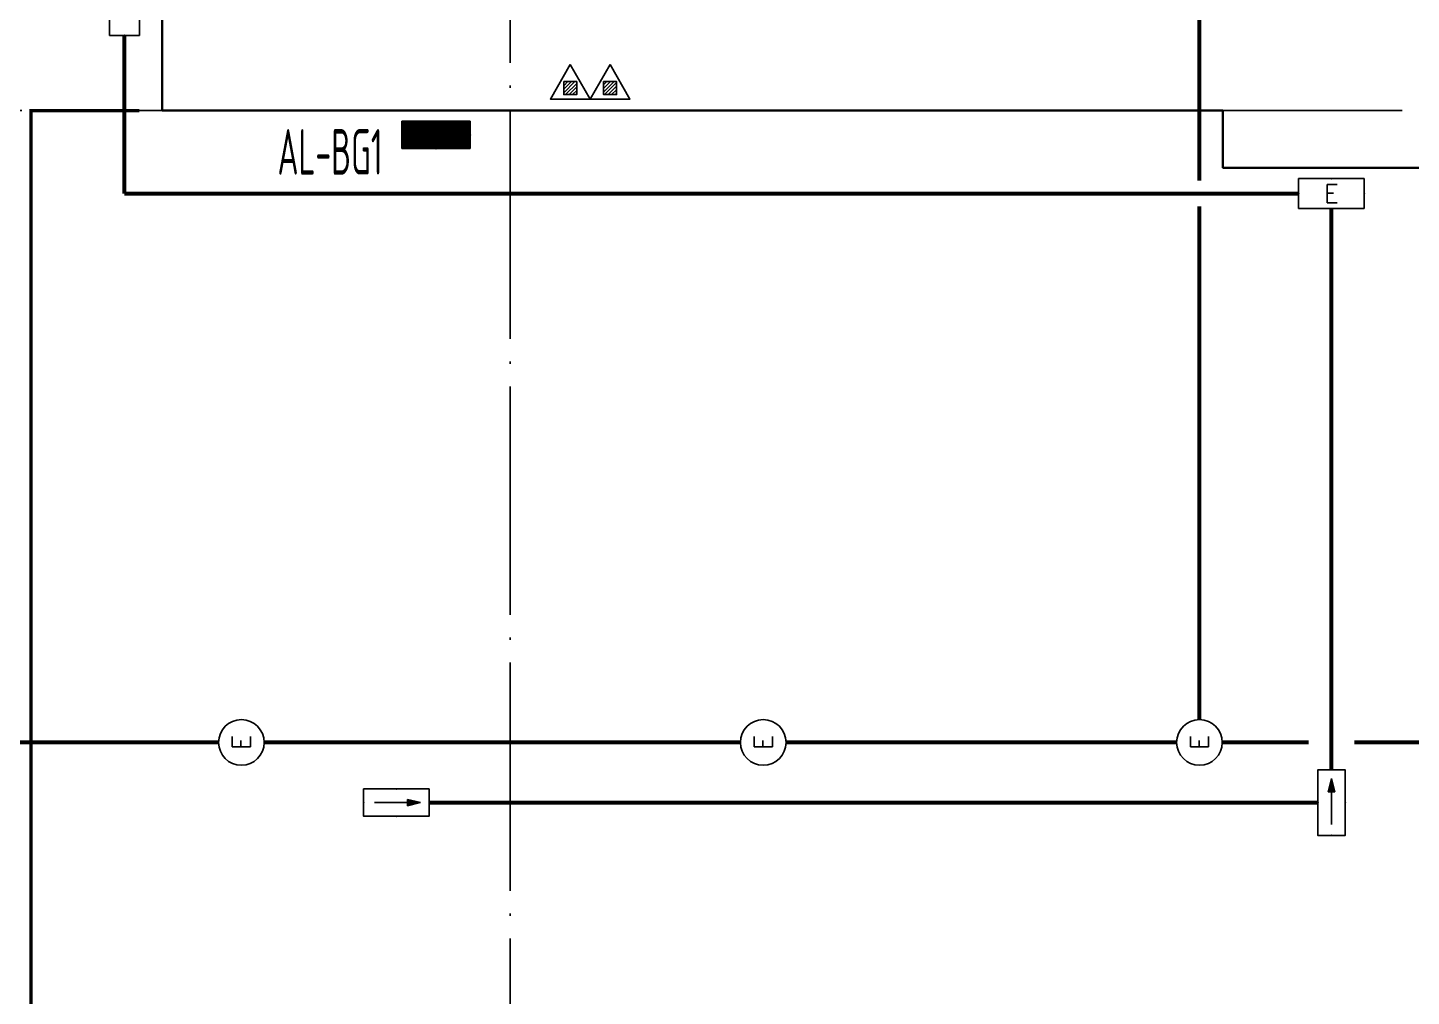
# Model space of a CAD drawing. Extents: x -2209072 to 495824, y -92434 to 572724.
# Drawn here: x 12570 to 24701, y 1834 to 10328 of the extents above; entities that cross this region are included whole.
import ezdxf
from ezdxf.enums import TextEntityAlignment as Align

# ---------------------------------------------------------------- set-up
doc = ezdxf.new("R2010")
doc.units = 0
doc.header["$LTSCALE"] = 1000
doc.header["$MEASUREMENT"] = 0
for name, pattern in [('DASH', [0.35, 0.25, -0.1]), ('X-104 6#7#平面$0$104-1112 结构$0$$AUDIT_BAD_LTYPE1', [0]), ('X-104 6#7#平面$0$DASH', [0.35, 0.25, -0.1]), ('X-104 6#7#平面$0$DOTE', [2.42, 2, -0.2, 0.02, -0.2])]:
    doc.linetypes.add(name, pattern=pattern)
doc.layers.get('0').update_dxf_attribs({"linetype": 'CONTINUOUS'})
for name, color, linetype in [('EQUIP-照明', 3, 'CONTINUOUS'), ('EQUIP-箱柜', 3, 'CONTINUOUS'), ('WIRE-动力', 2, 'CONTINUOUS'), ('WIRE-应急', 2, 'DASH'), ('X-104 6#7#平面$0$01-标注_轴线坐标', 132, 'CONTINUOUS'), ('X-104 6#7#平面$0$A-SUR_看线', 231, 'CONTINUOUS'), ('X-104 6#7#平面$0$A_AXIS-轴线', 36, 'X-104 6#7#平面$0$DOTE'), ('X-104 6#7#平面$0$EQUIP_消防-01', 7, 'CONTINUOUS')]:
    doc.layers.add(name, color=color, linetype=linetype)
doc.layers.add('X-104 6#7#平面$0$000套内', color=226, linetype='CONTINUOUS', lineweight=30, plot=False)
doc.styles.add('_TCH_LABEL', font='COMPLEX', dxfattribs={"bigfont": 'GBCBIG'})
doc.styles.add('_TEL_DIM', font='SIMPLEX', dxfattribs={"width": 0.8, "height": 3.5, "bigfont": 'HZTXT'})
doc.styles.get("Standard").update_dxf_attribs({"font": 'gbenor.shx', "bigfont": 'gbcbig.shx'})

# ---------------------------------------------------------------- blocks, each defined once
blk = doc.blocks.new('$equip$00001838')
blk.add_circle((0, 0), 0.5)
at = {"color": 7, "style": '_TEL_DIM'}
blk.add_attdef('$TEXT$', text='', height=0.4, dxfattribs=at).set_placement((0, 0), align=Align.MIDDLE_CENTER)
at = {"color": 7, "style": '_TEL_DIM', "flags": 1}
blk.add_attdef('A', text='', height=0.00002, dxfattribs=at).set_placement((0, 0), align=Align.MIDDLE_CENTER)
blk = doc.blocks.new('$equip_U$00000189(HT0843)')
at = {"color": 2}
for p, q in [((-0.72, 0.66), (-0.72, 0)), ((0.72, 0.66), (-0.72, 0.66)), ((0.72, 0), (0.72, 0.66)), ((-0.72, 0), (0.72, 0))]:
    blk.add_line(p, q, dxfattribs=at)
at = {"color": 2, "const_width": 0.0125}
for points in [[(0.72, 0.66), (0.72, 0.66), (-0.72, 0.66)], [(-0.72, 0.66), (-0.72, 0)], [(0.72, 0), (0.72, 0.66)], [(-0.72, 0), (0.72, 0)]]:
    blk.add_lwpolyline(points, dxfattribs=at)
at = {"color": 2}
blk.add_lwpolyline([(-0.72, 0.66), (-0.72, 0)], dxfattribs=at)
for p in [(0, 0.66), (-0.72, 0.33), (0.72, 0.33), (0, 0)]:
    blk.add_point(p)
at = {"color": 7, "style": '_TEL_DIM'}
blk.add_attdef('$TEXT$', text='', height=0.4, dxfattribs=at).set_placement((0, 0.33), align=Align.MIDDLE_CENTER)
at = {"color": 7, "style": '_TEL_DIM', "flags": 1}
blk.add_attdef('A', text='', height=0.000025, dxfattribs=at).set_placement((0, 0), align=Align.MIDDLE_CENTER)
blk = doc.blocks.new('$equip$00002540')
blk.add_hatch(color=256).paths.add_polyline_path([(0.24, 0.372), (0.24, 0.228), (0.528, 0.3)])
for p, q in [((-0.72, 0.6), (-0.72, 0)), ((0.72, 0.6), (-0.72, 0.6)), ((0.24, 0.372), (0.24, 0.228)), ((0.528, 0.3), (0.24, 0.372)), ((0.72, 0), (0.72, 0.6)), ((-0.72, 0), (0.72, 0)), ((0.24, 0.228), (0.528, 0.3))]:
    blk.add_line(p, q)
at = {"color": 7}
blk.add_line((-0.48, 0.3), (0.48, 0.3), dxfattribs=at)
at = {"const_width": 0.02}
blk.add_lwpolyline([(-0.72, 0.6), (-0.72, 0), (0.72, 0), (0.72, 0.6), (-0.72, 0.6), (-0.72, 0)], dxfattribs=at)
for p in [(0, 0.6), (-0.72, 0.3), (0, 0), (0.72, 0.3)]:
    blk.add_point(p)
at = {"color": 7, "style": '_TEL_DIM', "flags": 1}
blk.add_attdef('A', text='', height=0.00002, dxfattribs=at).set_placement((0, 0), align=Align.MIDDLE_CENTER)
blk = doc.blocks.new('*X21')
at = {"color": 0}
for p, q in [((-250, 33), (-83, 200)), ((-250, 68), (-118, 200)), ((-250, 104), (-154, 200)), ((-250, 139), (-189, 200)), ((-250, 174), (-224, 200)), ((-247, 0), (-47, 200)), ((-212, 0), (-12, 200)), ((-177, 0), (23, 200)), ((-141, 0), (59, 200)), ((-106, 0), (94, 200)), ((-71, 0), (129, 200)), ((-35, 0), (165, 200)), ((0, 0), (200, 200)), ((35, 0), (235, 200)), ((71, 0), (250, 179)), ((106, 0), (250, 144)), ((141, 0), (250, 109)), ((177, 0), (250, 73)), ((212, 0), (250, 38)), ((247, 0), (250, 3))]:
    blk.add_line(p, q, dxfattribs=at)
blk = doc.blocks.new('$equip$00001421')
for p, q in [((0.75, 0.6), (-0.75, 0.6)), ((-0.75, 0.6), (-0.75, 0)), ((0.75, 0), (0.75, 0.6)), ((-0.75, 0), (0.75, 0))]:
    blk.add_line(p, q)
at = {"const_width": 0.6}
blk.add_lwpolyline([(-0.75, 0.3), (0.75, 0.3)], dxfattribs=at)
for p in [(0, 0.6), (-0.75, 0.3), (0, 0), (0.75, 0.3)]:
    blk.add_point(p)
at = {"xscale": 0.00300000000061118, "yscale": 0.00300000000061118, "zscale": 0.00300000000061118}
blk.add_blockref('*X21', (0, 0), dxfattribs=at)
at = {"style": '_TCH_LABEL', "flags": 9}
blk.add_attdef('A', (0, 0), '', height=0.00002, dxfattribs=at)
blk = doc.blocks.new('X-104 6#7#平面$0$A$C1863634F')
at = {"layer": 'X-104 6#7#平面$0$A_AXIS-轴线'}
for points in [[(16800, -4500), (16800, 60900)], [(-4000, 9600), (117300, 9600)]]:
    blk.add_lwpolyline(points, dxfattribs=at)
blk = doc.blocks.new('X-104 6#7#平面$0$$TWTSYS$00000546')
h = blk.add_hatch()
h.set_pattern_fill('ANSI31', color=256, scale=200, style=0)
h.set_pattern_definition([(45, (-38543.802, -6670.83), (-17.67767, 17.67767), [])])
h.paths.add_polyline_path([(-65, 174), (65, 174), (65, 44), (-65, 44)])
for points in [[(0, 344), (-198, 0), (198, 0)], [(-65, 174), (65, 174), (65, 44), (-65, 44)]]:
    blk.add_lwpolyline(points, close=True)
blk = doc.blocks.new('X-104 6#7#平面$0$灭火器2')
at = {"layer": 'X-104 6#7#平面$0$EQUIP_消防-01', "xscale": 0.88, "yscale": 0.88, "zscale": 0.88, "rotation": 90}
for p in [(-4049632, -27064), (-4049632, -27413)]:
    blk.add_blockref('X-104 6#7#平面$0$$TWTSYS$00000546', p, dxfattribs=at)
blk = doc.blocks.new('X-104 6#7#平面$0$A$C61334207')
at = {"layer": 'X-104 6#7#平面$0$EQUIP_消防-01', "rotation": 270}
blk.add_blockref('X-104 6#7#平面$0$灭火器2', (44740, -4039930), dxfattribs=at)
blk = doc.blocks.new('X-104 6#7#平面')
at = {"layer": 'X-104 6#7#平面$0$000套内'}
blk.add_lwpolyline([(24850, 9600), (26100, 9600), (26900, 9600), (26900, 9600), (26900, 5000), (35000, 5000), (35000, -1500), (35000, -1500), (35000, -1500), (-850, -1500), (-850, 17800), (4200, 17800), (4200, 20100), (4200, 20100), (8700, 20100), (8700, 20100), (13750, 20100), (13750, 11500), (13750, 11500), (13750, 9600), (23050, 9600), (23050, 9100), (24850, 9100), (24850, 9600)], dxfattribs=at)
at = {"layer": 'X-104 6#7#平面$0$A-SUR_看线', "linetype": 'X-104 6#7#平面$0$DASH', "ltscale": 2, "const_width": 30}
blk.add_lwpolyline([(13550, 9600), (12600, 9600), (12600, -1350)], dxfattribs=at)
at = {"linetype": 'X-104 6#7#平面$0$104-1112 结构$0$$AUDIT_BAD_LTYPE1'}
blk.add_blockref('X-104 6#7#平面$0$A$C61334207', (0, 0), dxfattribs=at)
at = {"layer": 'X-104 6#7#平面$0$01-标注_轴线坐标'}
blk.add_blockref('X-104 6#7#平面$0$A$C1863634F', (0, 0), dxfattribs=at)

msp = doc.modelspace()

# ---------------------------------------------------------------- linework, layer by layer
at = {"layer": 'WIRE-应急', "linetype": 'DASH', "const_width": 35}
for points in [[(22844, 8985), (22844, 10466)], [(13418, 10260), (13418, 8873)], [(23713, 8873), (13418, 8873)], [(22844, 4260), (22844, 8760)], [(24001, 8741), (24001, 3820)], [(10819, 4060), (14244, 4060)], [(14644, 4060), (18819, 4060)], [(19219, 4060), (22644, 4060)], [(23044, 4060), (23801, 4060)], [(24201, 4060), (25646, 4060)], [(16091, 3532), (23882, 3532)]]:
    msp.add_lwpolyline(points, dxfattribs=at)

# ---------------------------------------------------------------- block references
msp.add_blockref('X-104 6#7#平面', (0, 0))
at = {"layer": 'EQUIP-照明'}
ref = msp.add_blockref('$equip_U$00000189(HT0843)', (13550, 10548), dxfattribs=dict(at, xscale=400, yscale=400, zscale=400, rotation=90))
ref.add_attrib('$TEXT$', 'E', dxfattribs={"layer": '0', "color": 7, "height": 160, "style": '_TEL_DIM'}).set_placement((13418, 10548), align=Align.MIDDLE_CENTER)
ref = msp.add_blockref('$equip_U$00000189(HT0843)', (24001, 9005), dxfattribs=dict(at, xscale=400, yscale=400, zscale=400, rotation=180))
ref.add_attrib('$TEXT$', 'E', dxfattribs={"layer": '0', "color": 7, "height": 160, "style": '_TEL_DIM'}).set_placement((24001, 8873), align=Align.MIDDLE_CENTER)
at = {"layer": 'EQUIP-照明', "xscale": 400, "yscale": 400, "zscale": 400, "rotation": 90}
for p in [(14444, 4060), (19019, 4060), (22844, 4060)]:
    msp.add_blockref('$equip$00001838', p, dxfattribs=at).add_auto_attribs({'$TEXT$': 'E'})
msp.add_blockref('$equip$00002540', (24122, 3532), dxfattribs=at)
at = {"layer": 'EQUIP-照明', "xscale": 400, "yscale": 400, "zscale": 400}
msp.add_blockref('$equip$00002540', (15803, 3412), dxfattribs=at)
at = {"layer": 'EQUIP-箱柜', "xscale": 400, "yscale": 400, "zscale": 400}
msp.add_blockref('$equip$00001421', (16151, 9267), dxfattribs=at)

# ---------------------------------------------------------------- texts
at = {"layer": 'WIRE-动力', "width": 0.6}
msp.add_text('AL-BG1', height=400, dxfattribs=at).set_placement((14761, 9039))

doc.saveas('drawing.dxf')
